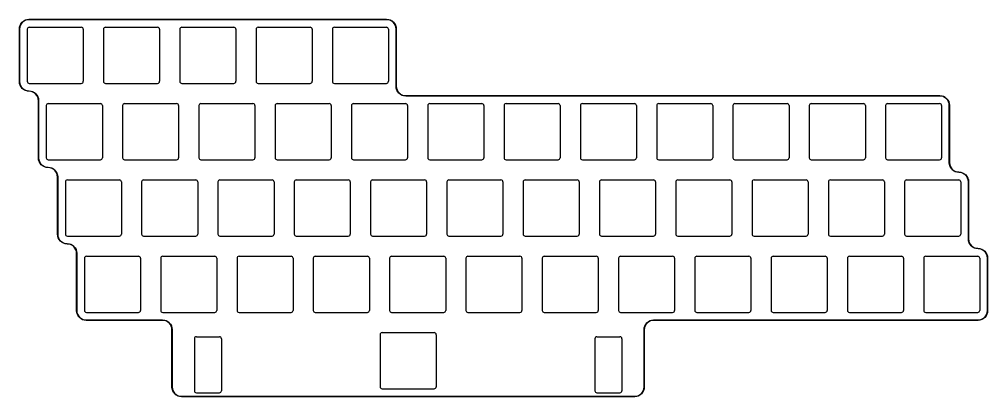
# Model space of a CAD drawing. Header units: millimetres. Extents: x 1 to 242, y -95 to -1.
import ezdxf

# ---------------------------------------------------------------- set-up
doc = ezdxf.new("R2010")
doc.units = ezdxf.units.MM
doc.layers.add('BLACK', color=7, linetype='Continuous')

# ---------------------------------------------------------------- blocks, each defined once
blk = doc.blocks.new('A$C22e61fb1')
at = {"layer": 'BLACK', "linetype": 'Continuous'}
for p, q in [((0.0001, 91.7063), (0.0455, 92.1688)), ((0.0455, 92.1691), (0.046, 92.1714)), ((0.0455, 92.1688), (0.0455, 92.1691)), ((0.046, 92.1714), (0.0464, 92.1736)), ((0.0464, 92.1736), (0.1808, 92.6185)), ((0.095, 92.1615), (0.05, 91.7026)), ((0.2279, 92.6017), (0.095, 92.1615)), ((0.1808, 92.6185), (0.1809, 92.6188)), ((0.1809, 92.6188), (0.1818, 92.6209)), ((0.1818, 92.6209), (0.1826, 92.623)), ((0.1826, 92.623), (0.4008, 93.0333)), ((0.4438, 93.0077), (0.2279, 92.6017)), ((0.4008, 93.0333), (0.401, 93.0336)), ((0.401, 93.0336), (0.4022, 93.0355)), ((0.4022, 93.0355), (0.4035, 93.0374)), ((0.4035, 93.0374), (0.6972, 93.3975)), ((0.7344, 93.364), (0.4438, 93.0077)), ((0.6972, 93.3975), (0.6975, 93.3978)), ((0.6972, 93.3975), (0.6972, 93.3975)), ((0.6972, 93.3975), (0.6972, 93.3975)), ((0.6975, 93.3978), (0.6991, 93.3994)), ((0.6991, 93.3994), (0.7007, 93.401)), ((0.7007, 93.401), (1.0588, 93.6972)), ((1.0887, 93.6572), (0.7344, 93.364)), ((1.0588, 93.6972), (1.059, 93.6975)), ((1.059, 93.6975), (1.0609, 93.6987)), ((1.0609, 93.6987), (1.0628, 93.7)), ((1.0628, 93.7), (1.4716, 93.921)), ((1.4932, 93.8759), (1.0887, 93.6572)), ((1.4716, 93.921), (1.4719, 93.9212)), ((1.4719, 93.9212), (1.474, 93.922)), ((1.474, 93.922), (1.4761, 93.9229)), ((1.4761, 93.9229), (1.9201, 94.0603)), ((1.9325, 94.0118), (1.4932, 93.8759)), ((1.9201, 94.0603), (1.9204, 94.0604)), ((1.9204, 94.0604), (1.9227, 94.0609)), ((1.9227, 94.0609), (1.9248, 94.0613)), ((1.9248, 94.0613), (2.387, 94.1099)), ((2.391, 94.06), (1.9325, 94.0118)), ((2.387, 94.1099), (2.3874, 94.1099)), ((2.3874, 94.1099), (2.3885, 94.1099)), ((2.3885, 94.1099), (2.3896, 94.11)), ((2.3896, 94.11), (2.405, 94.1101)), ((2.4064, 94.0601), (2.391, 94.06)), ((2.405, 94.1101), (2.4051, 94.1101)), ((2.4051, 94.1101), (91.7051, 94.1101)), ((91.7021, 94.0601), (2.4064, 94.0601)), ((92.1611, 94.0151), (91.7021, 94.0601)), ((91.7051, 94.1101), (91.7061, 94.11)), ((91.7061, 94.11), (91.7061, 94.11)), ((91.7061, 94.11), (92.1681, 94.0646)), ((92.6011, 93.8822), (92.1611, 94.0151)), ((92.1681, 94.0646), (92.1691, 94.0646)), ((92.1691, 94.0646), (92.1711, 94.0641)), ((92.1711, 94.0641), (92.1731, 94.0637)), ((92.1731, 94.0637), (92.6181, 93.9293)), ((93.0071, 93.6663), (92.6011, 93.8822)), ((92.6181, 93.9293), (92.6181, 93.9293)), ((92.6181, 93.9293), (92.6181, 93.9292)), ((92.6181, 93.9292), (92.6201, 93.9283)), ((92.6201, 93.9283), (92.6231, 93.9275)), ((92.6231, 93.9275), (93.0331, 93.7093)), ((93.3641, 93.3757), (93.0071, 93.6663)), ((93.0331, 93.7093), (93.0331, 93.7091)), ((93.0331, 93.7091), (93.0351, 93.7079)), ((93.0351, 93.7079), (93.0371, 93.7066)), ((93.0371, 93.7066), (93.3971, 93.4129)), ((93.6571, 93.0214), (93.3641, 93.3757)), ((93.3971, 93.4129), (93.3971, 93.4129)), ((93.3971, 93.4129), (93.3971, 93.4129)), ((93.3971, 93.4129), (93.3971, 93.4126)), ((93.3971, 93.4126), (93.3991, 93.411)), ((93.3991, 93.411), (93.4011, 93.4094)), ((93.4011, 93.4094), (93.6971, 93.0513)), ((93.8751, 92.6169), (93.6571, 93.0214)), ((93.6971, 93.0513), (93.6971, 93.0511)), ((93.6971, 93.0511), (93.6981, 93.0492)), ((93.6981, 93.0492), (93.7001, 93.0473)), ((93.7001, 93.0473), (93.9211, 92.6385)), ((94.0111, 92.1776), (93.8751, 92.6169)), ((93.9211, 92.6385), (93.9211, 92.6382)), ((93.9211, 92.6382), (93.9221, 92.6361)), ((93.9221, 92.6361), (93.9231, 92.634)), ((93.9231, 92.634), (94.0601, 92.19)), ((94.0601, 91.7191), (94.0111, 92.1776)), ((94.0601, 92.19), (94.0601, 92.1897)), ((94.0601, 92.1897), (94.0601, 92.1874)), ((94.0601, 92.1874), (94.0611, 92.1853)), ((94.0611, 92.1853), (94.1091, 91.7231)), ((0, 91.705), (0.0001, 91.7062)), ((0, 78.6057), (0, 91.705)), ((0.0001, 91.7062), (0.0001, 91.7063)), ((0.05, 91.7026), (0.05, 78.607)), ((94.0601, 91.7037), (94.0601, 91.7191)), ((94.0601, 77.4165), (94.0601, 91.7037)), ((94.1091, 91.7231), (94.1101, 91.7227)), ((94.1101, 91.7227), (94.1101, 91.7216)), ((94.1101, 91.7216), (94.1101, 91.7205)), ((94.1101, 91.7205), (94.1101, 91.7051)), ((94.1101, 91.7051), (94.1101, 91.705)), ((94.1101, 91.705), (94.1101, 77.4164)), ((0, 78.6056), (0, 78.6057)), ((0.0001, 78.5902), (0, 78.6056)), ((0.0002, 78.5891), (0.0001, 78.5902)), ((0.0002, 78.588), (0.0002, 78.5891)), ((0.0002, 78.5877), (0.0002, 78.588)), ((0.0488, 78.1255), (0.0002, 78.5877)), ((0.0492, 78.1233), (0.0488, 78.1255)), ((0.0497, 78.121), (0.0492, 78.1233)), ((0.0498, 78.1207), (0.0497, 78.121)), ((0.1872, 77.6767), (0.0498, 78.1207)), ((0.05, 78.607), (0.0501, 78.5916)), ((0.0501, 78.5916), (0.0983, 78.1331)), ((0.0983, 78.1331), (0.2342, 77.6939)), ((0.1881, 77.6746), (0.1872, 77.6767)), ((0.1889, 77.6725), (0.1881, 77.6746)), ((0.1891, 77.6722), (0.1889, 77.6725)), ((0.4101, 77.2634), (0.1891, 77.6722)), ((0.2342, 77.6939), (0.4529, 77.2894)), ((94.0601, 77.4162), (94.0601, 77.4165)), ((94.0601, 77.4159), (94.0601, 77.4162)), ((94.0601, 77.415), (94.0601, 77.4159)), ((94.0601, 77.3996), (94.0601, 77.415)), ((94.0601, 77.415), (94.0601, 77.415)), ((94.0601, 77.3985), (94.0601, 77.3996)), ((94.0601, 77.3974), (94.0601, 77.3985)), ((94.0601, 77.397), (94.0601, 77.3974)), ((94.1081, 76.9348), (94.0601, 77.397)), ((94.1101, 77.4164), (94.1101, 77.401)), ((94.1101, 77.401), (94.1581, 76.9425)), ((0.4114, 77.2616), (0.4101, 77.2634)), ((0.4126, 77.2596), (0.4114, 77.2616)), ((0.4129, 77.2594), (0.4126, 77.2596)), ((0.7091, 76.9013), (0.4129, 77.2594)), ((0.4529, 77.2894), (0.7461, 76.935)), ((0.7107, 76.8997), (0.7091, 76.9013)), ((0.7123, 76.8981), (0.7107, 76.8997)), ((0.7126, 76.8978), (0.7123, 76.8981)), ((1.0727, 76.6041), (0.7126, 76.8978)), ((0.7461, 76.935), (1.1024, 76.6444)), ((1.0746, 76.6029), (1.0727, 76.6041)), ((1.0765, 76.6016), (1.0746, 76.6029)), ((1.0768, 76.6014), (1.0765, 76.6016)), ((1.4871, 76.3832), (1.0768, 76.6014)), ((1.1024, 76.6444), (1.5084, 76.4285)), ((1.4892, 76.3824), (1.4871, 76.3832)), ((1.4913, 76.3815), (1.4892, 76.3824)), ((1.4916, 76.3814), (1.4913, 76.3815)), ((1.9365, 76.2471), (1.4916, 76.3814)), ((1.5084, 76.4285), (1.9486, 76.2956)), ((1.9387, 76.2466), (1.9365, 76.2471)), ((1.941, 76.2461), (1.9387, 76.2466)), ((1.9413, 76.2461), (1.941, 76.2461)), ((2.4038, 76.2008), (1.9413, 76.2461)), ((1.9486, 76.2956), (2.4087, 76.2505)), ((2.8639, 76.1556), (2.4038, 76.2008)), ((2.4087, 76.2505), (2.8712, 76.2052)), ((3.3041, 76.0227), (2.8639, 76.1556)), ((2.8712, 76.2052), (2.8716, 76.2051)), ((2.8716, 76.2051), (2.8738, 76.2047)), ((2.8738, 76.2047), (2.876, 76.2042)), ((2.876, 76.2042), (3.3209, 76.0699)), ((3.7101, 75.8069), (3.3041, 76.0227)), ((3.3209, 76.0699), (3.3209, 76.0699)), ((3.3209, 76.0699), (3.3213, 76.0698)), ((3.3213, 76.0698), (3.3233, 76.0689)), ((3.3233, 76.0689), (3.3254, 76.068)), ((3.3254, 76.068), (3.7358, 75.8499)), ((4.0665, 75.5162), (3.7101, 75.8069)), ((3.7358, 75.8499), (3.7361, 75.8497)), ((3.7361, 75.8497), (3.7379, 75.8484)), ((3.7379, 75.8484), (3.7398, 75.8472)), ((3.7398, 75.8472), (4.1, 75.5534)), ((4.3596, 75.1619), (4.0665, 75.5162)), ((4.1, 75.5534), (4.1, 75.5534)), ((4.1, 75.5534), (4.1, 75.5534)), ((4.1, 75.5534), (4.1003, 75.5532)), ((4.1003, 75.5532), (4.1018, 75.5516)), ((4.1018, 75.5516), (4.1035, 75.55)), ((4.1035, 75.55), (4.3997, 75.1919)), ((4.5783, 74.7574), (4.3596, 75.1619)), ((4.3997, 75.1919), (4.3999, 75.1916)), ((4.3999, 75.1916), (4.4012, 75.1897)), ((4.4012, 75.1897), (4.4024, 75.1879)), ((4.4024, 75.1879), (4.6235, 74.779)), ((94.1091, 76.9326), (94.1081, 76.9348)), ((94.1091, 76.9304), (94.1091, 76.9326)), ((94.1091, 76.9301), (94.1091, 76.9304)), ((94.2471, 76.4861), (94.1091, 76.9301)), ((94.1581, 76.9425), (94.2941, 76.5032)), ((94.2481, 76.484), (94.2471, 76.4861)), ((94.2491, 76.4819), (94.2481, 76.484)), ((94.2491, 76.4816), (94.2491, 76.4819)), ((94.4701, 76.0728), (94.2491, 76.4816)), ((94.2941, 76.5032), (94.5131, 76.0987)), ((94.4711, 76.0709), (94.4701, 76.0728)), ((94.4721, 76.069), (94.4711, 76.0709)), ((94.4731, 76.0687), (94.4721, 76.069)), ((94.7691, 75.7107), (94.4731, 76.0687)), ((94.5131, 76.0987), (94.8061, 75.7444)), ((94.7701, 75.7091), (94.7691, 75.7107)), ((94.7721, 75.7074), (94.7701, 75.7091)), ((94.7721, 75.7072), (94.7721, 75.7074)), ((95.1321, 75.4135), (94.7721, 75.7072)), ((94.8061, 75.7444), (95.1621, 75.4538)), ((95.1341, 75.4122), (95.1321, 75.4135)), ((95.1361, 75.411), (95.1341, 75.4122)), ((95.1361, 75.4108), (95.1361, 75.411)), ((95.5471, 75.1926), (95.1361, 75.4108)), ((95.1621, 75.4538), (95.5681, 75.2379)), ((95.5491, 75.1917), (95.5471, 75.1926)), ((95.5511, 75.1909), (95.5491, 75.1917)), ((95.5511, 75.1907), (95.5511, 75.1909)), ((95.9961, 75.0564), (95.5511, 75.1907)), ((95.5681, 75.2379), (96.0081, 75.105)), ((95.9981, 75.056), (95.9961, 75.0564)), ((96.0011, 75.0555), (95.9981, 75.056)), ((96.4641, 75.0101), (96.0011, 75.0555)), ((96.0011, 75.0555), (96.0011, 75.0555)), ((96.0081, 75.105), (96.4671, 75.06)), ((96.4651, 75.01), (96.4641, 75.0101)), ((96.4641, 75.0101), (96.4641, 75.0101)), ((229.8151, 75.01), (96.4651, 75.01)), ((96.4671, 75.06), (229.8181, 75.06)), ((230.2741, 74.965), (229.8151, 75.01)), ((229.8181, 75.06), (229.8191, 75.0599)), ((229.8191, 75.0599), (229.8191, 75.0599)), ((229.8191, 75.0599), (230.2811, 75.0145)), ((230.7141, 74.8321), (230.2741, 74.965)), ((230.2811, 75.0145), (230.2821, 75.0145)), ((230.2821, 75.0145), (230.2841, 75.014)), ((230.2841, 75.014), (230.2861, 75.0136)), ((230.2861, 75.0136), (230.7311, 74.8793)), ((4.7143, 74.3181), (4.5783, 74.7574)), ((4.6235, 74.779), (4.6236, 74.7787)), ((4.6236, 74.7787), (4.6245, 74.7766)), ((4.6245, 74.7766), (4.6254, 74.7745)), ((4.6254, 74.7745), (4.7628, 74.3306)), ((4.7625, 73.8596), (4.7143, 74.3181)), ((4.7625, 73.8443), (4.7625, 73.8596)), ((4.7625, 59.5556), (4.7625, 73.8443)), ((4.7625, 73.8443), (4.7625, 73.8443)), ((4.7628, 74.3306), (4.7629, 74.3303)), ((4.7629, 74.3303), (4.7633, 74.328)), ((4.7633, 74.328), (4.7638, 74.3258)), ((4.7638, 74.3258), (4.8123, 73.8636)), ((4.8123, 73.8636), (4.8124, 73.8633)), ((4.8124, 73.8633), (4.8124, 73.8622)), ((4.8124, 73.8622), (4.8125, 73.8611)), ((4.8125, 73.8611), (4.8125, 73.8456)), ((4.8125, 73.8456), (4.8125, 73.8456)), ((4.8125, 73.8456), (4.8125, 59.5569)), ((231.1201, 74.6162), (230.7141, 74.8321)), ((230.7311, 74.8793), (230.7311, 74.8793)), ((230.7311, 74.8793), (230.7311, 74.8792)), ((230.7311, 74.8792), (230.7341, 74.8783)), ((230.7341, 74.8783), (230.7361, 74.8774)), ((230.7361, 74.8774), (231.1461, 74.6592)), ((231.4771, 74.3256), (231.1201, 74.6162)), ((231.1461, 74.6592), (231.1461, 74.6591)), ((231.1461, 74.6591), (231.1481, 74.6578)), ((231.1481, 74.6578), (231.1501, 74.6565)), ((231.1501, 74.6565), (231.5101, 74.3628)), ((231.7701, 73.9713), (231.4771, 74.3256)), ((231.5101, 74.3628), (231.5101, 74.3628)), ((231.5101, 74.3628), (231.5101, 74.3628)), ((231.5101, 74.3628), (231.5101, 74.3626)), ((231.5101, 74.3626), (231.5121, 74.361)), ((231.5121, 74.361), (231.5141, 74.3594)), ((231.5141, 74.3594), (231.8101, 74.0013)), ((231.9891, 73.5668), (231.7701, 73.9713)), ((231.8101, 74.0013), (231.8101, 74.001)), ((231.8101, 74.001), (231.8111, 73.9991)), ((231.8111, 73.9991), (231.8131, 73.9972)), ((231.8131, 73.9972), (232.0341, 73.5884)), ((232.1251, 73.1275), (231.9891, 73.5668)), ((232.0341, 73.5884), (232.0341, 73.5881)), ((232.0341, 73.5881), (232.0351, 73.586)), ((232.0351, 73.586), (232.0361, 73.5839)), ((232.0361, 73.5839), (232.1731, 73.14)), ((232.1731, 72.669), (232.1251, 73.1275)), ((232.1731, 73.14), (232.1731, 73.1396)), ((232.1731, 73.1396), (232.1741, 73.1374)), ((232.1731, 72.6537), (232.1731, 72.669)), ((232.1731, 58.3664), (232.1731, 72.6537)), ((232.1741, 73.1374), (232.1741, 73.1352)), ((232.1741, 73.1352), (232.2231, 72.673)), ((232.2231, 72.673), (232.2231, 72.6726)), ((232.2231, 72.6726), (232.2231, 72.6715)), ((232.2231, 72.6715), (232.2231, 72.6705)), ((232.2231, 72.6705), (232.2231, 72.655)), ((232.2231, 72.655), (232.2231, 72.655)), ((232.2231, 72.655), (232.2231, 58.3663)), ((4.7626, 59.5401), (4.7625, 59.5556)), ((4.7625, 59.5556), (4.7625, 59.5556)), ((4.7627, 59.539), (4.7626, 59.5401)), ((4.7627, 59.5379), (4.7627, 59.539)), ((4.7627, 59.5376), (4.7627, 59.5379)), ((4.8113, 59.0754), (4.7627, 59.5376)), ((4.8118, 59.0732), (4.8113, 59.0754)), ((4.8122, 59.0709), (4.8118, 59.0732)), ((4.8123, 59.0706), (4.8122, 59.0709)), ((4.9497, 58.6266), (4.8123, 59.0706)), ((4.8125, 59.5569), (4.8126, 59.5415)), ((4.8126, 59.5415), (4.8608, 59.083)), ((4.8608, 59.083), (4.9968, 58.6438)), ((4.9506, 58.6246), (4.9497, 58.6266)), ((4.9514, 58.6225), (4.9506, 58.6246)), ((4.9516, 58.6221), (4.9514, 58.6225)), ((5.1727, 58.2133), (4.9516, 58.6221)), ((4.9968, 58.6438), (5.2155, 58.2393)), ((5.1739, 58.2115), (5.1727, 58.2133)), ((5.1752, 58.2096), (5.1739, 58.2115)), ((5.1754, 58.2093), (5.1752, 58.2096)), ((5.4716, 57.8512), (5.1754, 58.2093)), ((5.2155, 58.2393), (5.5086, 57.885)), ((232.1731, 58.3661), (232.1731, 58.3664)), ((232.1731, 58.3658), (232.1731, 58.3661)), ((232.1731, 58.365), (232.1731, 58.3658)), ((232.1731, 58.3649), (232.1731, 58.365)), ((232.1731, 58.3495), (232.1731, 58.3649)), ((232.1731, 58.3484), (232.1731, 58.3495)), ((232.1731, 58.3473), (232.1731, 58.3484)), ((232.1731, 58.3469), (232.1731, 58.3473)), ((232.2221, 57.8848), (232.1731, 58.3469)), ((232.2231, 58.3663), (232.2231, 58.3509)), ((232.2231, 58.3509), (232.2711, 57.8924)), ((5.4732, 57.8496), (5.4716, 57.8512)), ((5.4748, 57.848), (5.4732, 57.8496)), ((5.4751, 57.8478), (5.4748, 57.848)), ((5.8352, 57.554), (5.4751, 57.8478)), ((5.5086, 57.885), (5.8649, 57.5943)), ((5.8371, 57.5528), (5.8352, 57.554)), ((5.839, 57.5515), (5.8371, 57.5528)), ((5.8393, 57.5513), (5.839, 57.5515)), ((6.2496, 57.3332), (5.8393, 57.5513)), ((5.8649, 57.5943), (6.2709, 57.3785)), ((6.2517, 57.3323), (6.2496, 57.3332)), ((6.2538, 57.3314), (6.2517, 57.3323)), ((6.2541, 57.3313), (6.2538, 57.3314)), ((6.699, 57.197), (6.2541, 57.3313)), ((6.2709, 57.3785), (6.7111, 57.2455)), ((6.7012, 57.1965), (6.699, 57.197)), ((6.7035, 57.1961), (6.7012, 57.1965)), ((6.7038, 57.196), (6.7035, 57.1961)), ((7.1664, 57.1507), (6.7038, 57.196)), ((6.7111, 57.2455), (7.1712, 57.2004)), ((7.6264, 57.1056), (7.1664, 57.1507)), ((7.1712, 57.2004), (7.6338, 57.1551)), ((8.0666, 56.9727), (7.6264, 57.1056)), ((7.6338, 57.1551), (7.6341, 57.155)), ((7.6341, 57.155), (7.6363, 57.1546)), ((7.6363, 57.1546), (7.6385, 57.1541)), ((7.6385, 57.1541), (8.0834, 57.0198)), ((8.4727, 56.7568), (8.0666, 56.9727)), ((8.0834, 57.0198), (8.0835, 57.0198)), ((8.0835, 57.0198), (8.0838, 57.0197)), ((8.0838, 57.0197), (8.0859, 57.0188)), ((8.0859, 57.0188), (8.088, 57.018)), ((8.088, 57.018), (8.4983, 56.7998)), ((8.829, 56.4661), (8.4727, 56.7568)), ((8.4983, 56.7998), (8.4986, 56.7996)), ((8.4986, 56.7996), (8.5005, 56.7983)), ((8.5005, 56.7983), (8.5024, 56.7971)), ((8.5024, 56.7971), (8.8625, 56.5033)), ((9.1221, 56.1118), (8.829, 56.4661)), ((8.8625, 56.5033), (8.8625, 56.5033)), ((8.8625, 56.5033), (8.8625, 56.5033)), ((8.8625, 56.5033), (8.8628, 56.5031)), ((8.8628, 56.5031), (8.8644, 56.5015)), ((8.8644, 56.5015), (8.866, 56.4999)), ((8.866, 56.4999), (9.1622, 56.1418)), ((9.3408, 55.7073), (9.1221, 56.1118)), ((9.1622, 56.1418), (9.1624, 56.1415)), ((9.1624, 56.1415), (9.1637, 56.1396)), ((9.1637, 56.1396), (9.1649, 56.1378)), ((9.1649, 56.1378), (9.386, 55.729)), ((9.4768, 55.2681), (9.3408, 55.7073)), ((9.386, 55.729), (9.3861, 55.7287)), ((9.3861, 55.7287), (9.387, 55.7265)), ((9.387, 55.7265), (9.3879, 55.7245)), ((9.3879, 55.7245), (9.5253, 55.2805)), ((232.2221, 57.8825), (232.2221, 57.8848)), ((232.2221, 57.8803), (232.2221, 57.8825)), ((232.2231, 57.88), (232.2221, 57.8803)), ((232.3601, 57.436), (232.2231, 57.88)), ((232.2711, 57.8924), (232.4071, 57.4531)), ((232.3611, 57.4339), (232.3601, 57.436)), ((232.3621, 57.4318), (232.3611, 57.4339)), ((232.3621, 57.4315), (232.3621, 57.4318)), ((232.5831, 57.0227), (232.3621, 57.4315)), ((232.4071, 57.4531), (232.6261, 57.0486)), ((232.5841, 57.0208), (232.5831, 57.0227)), ((232.5851, 57.0189), (232.5841, 57.0208)), ((232.5861, 57.0187), (232.5851, 57.0189)), ((232.8821, 56.6606), (232.5861, 57.0187)), ((232.6261, 57.0486), (232.9191, 56.6943)), ((232.8831, 56.659), (232.8821, 56.6606)), ((232.8851, 56.6574), (232.8831, 56.659)), ((232.8851, 56.6571), (232.8851, 56.6574)), ((233.2451, 56.3634), (232.8851, 56.6571)), ((232.9191, 56.6943), (233.2751, 56.4037)), ((233.2471, 56.3622), (233.2451, 56.3634)), ((233.2491, 56.3609), (233.2471, 56.3622)), ((233.2501, 56.3607), (233.2491, 56.3609)), ((233.6601, 56.1425), (233.2501, 56.3607)), ((233.2751, 56.4037), (233.6811, 56.1878)), ((233.6621, 56.1417), (233.6601, 56.1425)), ((233.6641, 56.1408), (233.6621, 56.1417)), ((233.6641, 56.1407), (233.6641, 56.1408)), ((234.1091, 56.0063), (233.6641, 56.1407)), ((233.6811, 56.1878), (234.1211, 56.0549)), ((234.1111, 56.0059), (234.1091, 56.0063)), ((234.1141, 56.0054), (234.1111, 56.0059)), ((234.5771, 55.96), (234.1141, 56.0054)), ((234.1141, 56.0054), (234.1141, 56.0054)), ((234.1211, 56.0549), (234.5811, 56.0098)), ((235.0371, 55.9149), (234.5771, 55.96)), ((234.5811, 56.0098), (235.0441, 55.9645)), ((235.4771, 55.782), (235.0371, 55.9149)), ((235.0441, 55.9645), (235.0441, 55.9644)), ((235.0441, 55.9644), (235.0471, 55.9639)), ((235.0471, 55.9639), (235.0491, 55.9635)), ((235.0491, 55.9635), (235.4941, 55.8292)), ((235.8831, 55.5661), (235.4771, 55.782)), ((235.4941, 55.8292), (235.4941, 55.8292)), ((235.4941, 55.8292), (235.4941, 55.8291)), ((235.4941, 55.8291), (235.4961, 55.8282)), ((235.4961, 55.8282), (235.4981, 55.8273)), ((235.4981, 55.8273), (235.9091, 55.6091)), ((235.9091, 55.6091), (235.9091, 55.609)), ((235.9091, 55.609), (235.9111, 55.6077)), ((235.9111, 55.6077), (235.9131, 55.6064)), ((235.9131, 55.6064), (236.2731, 55.3127)), ((9.525, 54.8096), (9.4768, 55.2681)), ((9.5251, 54.7942), (9.525, 54.8096)), ((9.5251, 40.5055), (9.5251, 54.7942)), ((9.5251, 54.7942), (9.5251, 54.7942)), ((9.5253, 55.2805), (9.5254, 55.2802)), ((9.5254, 55.2802), (9.5258, 55.2779)), ((9.5258, 55.2779), (9.5263, 55.2757)), ((9.5263, 55.2757), (9.5749, 54.8135)), ((9.5749, 54.8135), (9.5749, 54.8132)), ((9.5749, 54.8132), (9.5749, 54.8121)), ((9.5749, 54.8121), (9.575, 54.811)), ((9.575, 54.811), (9.5751, 54.7956)), ((9.5751, 54.7956), (9.5751, 54.7955)), ((9.5751, 54.7955), (9.5751, 40.5068)), ((236.2391, 55.2755), (235.8831, 55.5661)), ((236.5321, 54.9212), (236.2391, 55.2755)), ((236.2731, 55.3127), (236.2731, 55.3127)), ((236.2731, 55.3127), (236.2731, 55.3127)), ((236.2731, 55.3127), (236.2731, 55.3125)), ((236.2731, 55.3125), (236.2751, 55.3109)), ((236.2751, 55.3109), (236.2761, 55.3093)), ((236.2761, 55.3093), (236.5721, 54.9512)), ((236.7511, 54.5167), (236.5321, 54.9212)), ((236.5721, 54.9512), (236.5731, 54.9509)), ((236.5731, 54.9509), (236.5741, 54.949)), ((236.5741, 54.949), (236.5751, 54.9471)), ((236.5751, 54.9471), (236.7961, 54.5383)), ((236.8871, 54.0774), (236.7511, 54.5167)), ((236.7961, 54.5383), (236.7961, 54.538)), ((236.7961, 54.538), (236.7971, 54.5359)), ((236.7971, 54.5359), (236.7981, 54.5338)), ((236.7981, 54.5338), (236.9361, 54.0899)), ((236.9351, 53.6189), (236.8871, 54.0774)), ((236.9351, 53.6036), (236.9351, 53.6189)), ((236.9351, 39.3164), (236.9351, 53.6036)), ((236.9361, 54.0899), (236.9361, 54.0895)), ((236.9361, 54.0895), (236.9361, 54.0873)), ((236.9361, 54.0873), (236.9371, 54.0851)), ((236.9371, 54.0851), (236.9851, 53.6229)), ((236.9851, 53.6229), (236.9851, 53.6226)), ((236.9851, 53.6226), (236.9851, 53.6215)), ((236.9851, 53.6215), (236.9851, 53.6204)), ((236.9851, 53.6204), (236.9851, 53.6049)), ((236.9851, 53.6049), (236.9851, 53.6049)), ((236.9851, 53.6049), (236.9851, 39.3162)), ((9.5251, 40.49), (9.5251, 40.5055)), ((9.5251, 40.5055), (9.5251, 40.5055)), ((9.5252, 40.4889), (9.5251, 40.49)), ((9.5252, 40.4878), (9.5252, 40.4889)), ((9.5252, 40.4875), (9.5252, 40.4878)), ((9.5738, 40.0253), (9.5252, 40.4875)), ((9.5743, 40.0231), (9.5738, 40.0253)), ((9.5747, 40.0209), (9.5743, 40.0231)), ((9.5748, 40.0205), (9.5747, 40.0209)), ((9.7122, 39.5766), (9.5748, 40.0205)), ((9.5751, 40.5068), (9.5751, 40.4915)), ((9.5751, 40.4915), (9.6233, 40.033)), ((9.6233, 40.033), (9.7593, 39.5937)), ((9.7131, 39.5745), (9.7122, 39.5766)), ((9.714, 39.5724), (9.7131, 39.5745)), ((9.7141, 39.5721), (9.714, 39.5724)), ((9.9352, 39.1633), (9.7141, 39.5721)), ((9.7593, 39.5937), (9.978, 39.1892)), ((9.9364, 39.1614), (9.9352, 39.1633)), ((9.9377, 39.1595), (9.9364, 39.1614)), ((9.9379, 39.1592), (9.9377, 39.1595)), ((10.2341, 38.8011), (9.9379, 39.1592)), ((9.978, 39.1892), (10.2711, 38.8349)), ((10.2358, 38.7995), (10.2341, 38.8011)), ((10.2373, 38.7979), (10.2358, 38.7995)), ((10.2376, 38.7977), (10.2373, 38.7979)), ((10.5977, 38.504), (10.2376, 38.7977)), ((10.2711, 38.8349), (10.6274, 38.5443)), ((236.9351, 39.316), (236.9351, 39.3164)), ((236.9351, 39.3157), (236.9351, 39.316)), ((236.9351, 39.3149), (236.9351, 39.3157)), ((236.9351, 39.2994), (236.9351, 39.3149)), ((236.9351, 39.3149), (236.9351, 39.3149)), ((236.9351, 39.2983), (236.9351, 39.2994)), ((236.9351, 39.2972), (236.9351, 39.2983)), ((236.9351, 39.2969), (236.9351, 39.2972)), ((236.9841, 38.8347), (236.9351, 39.2969)), ((236.9851, 38.8325), (236.9841, 38.8347)), ((236.9851, 39.3162), (236.9851, 39.3008)), ((236.9851, 39.3008), (237.0341, 38.8423)), ((236.9851, 38.8302), (236.9851, 38.8325)), ((236.9851, 38.8299), (236.9851, 38.8302)), ((237.1221, 38.3859), (236.9851, 38.8299)), ((237.0341, 38.8423), (237.1701, 38.4031)), ((10.5996, 38.5027), (10.5977, 38.504)), ((10.6015, 38.5014), (10.5996, 38.5027)), ((10.6018, 38.5013), (10.6015, 38.5014)), ((11.0121, 38.2831), (10.6018, 38.5013)), ((10.6274, 38.5443), (11.0335, 38.3284)), ((11.0142, 38.2822), (11.0121, 38.2831)), ((11.0163, 38.2813), (11.0142, 38.2822)), ((11.0167, 38.2812), (11.0163, 38.2813)), ((11.4616, 38.1469), (11.0167, 38.2812)), ((11.0335, 38.3284), (11.4737, 38.1955)), ((11.4638, 38.1465), (11.4616, 38.1469)), ((11.466, 38.146), (11.4638, 38.1465)), ((11.4664, 38.1459), (11.466, 38.146)), ((11.9289, 38.1006), (11.4664, 38.1459)), ((11.4737, 38.1955), (11.9338, 38.1504)), ((12.389, 38.0555), (11.9289, 38.1006)), ((11.9338, 38.1504), (12.3963, 38.105)), ((12.8292, 37.9226), (12.389, 38.0555)), ((12.3963, 38.105), (12.3966, 38.105)), ((12.3966, 38.105), (12.3989, 38.1045)), ((12.3989, 38.1045), (12.4011, 38.1041)), ((12.4011, 38.1041), (12.846, 37.9697)), ((13.2352, 37.7067), (12.8292, 37.9226)), ((12.846, 37.9697), (12.846, 37.9697)), ((12.846, 37.9697), (12.8463, 37.9696)), ((12.8463, 37.9696), (12.8484, 37.9687)), ((12.8484, 37.9687), (12.8505, 37.9679)), ((12.8505, 37.9679), (13.2608, 37.7497)), ((13.5915, 37.4161), (13.2352, 37.7067)), ((13.2608, 37.7497), (13.2611, 37.7495)), ((13.2611, 37.7495), (13.263, 37.7483)), ((13.263, 37.7483), (13.2649, 37.747)), ((13.2649, 37.747), (13.625, 37.4533)), ((13.8846, 37.0618), (13.5915, 37.4161)), ((13.625, 37.4533), (13.625, 37.4533)), ((13.625, 37.4533), (13.625, 37.4533)), ((13.625, 37.4533), (13.6253, 37.453)), ((13.6253, 37.453), (13.6269, 37.4514)), ((13.6269, 37.4514), (13.6285, 37.4498)), ((13.6285, 37.4498), (13.9247, 37.0917)), ((14.1034, 36.6573), (13.8846, 37.0618)), ((13.9247, 37.0917), (13.925, 37.0915)), ((13.925, 37.0915), (13.9262, 37.0895)), ((13.9262, 37.0895), (13.9275, 37.0877)), ((13.9275, 37.0877), (14.1485, 36.6789)), ((14.2393, 36.218), (14.1034, 36.6573)), ((14.1485, 36.6789), (14.1487, 36.6786)), ((14.1487, 36.6786), (14.1495, 36.6765)), ((14.1495, 36.6765), (14.1504, 36.6744)), ((14.1504, 36.6744), (14.2878, 36.2304)), ((237.1231, 38.3838), (237.1221, 38.3859)), ((237.1241, 38.3817), (237.1231, 38.3838)), ((237.1241, 38.3814), (237.1241, 38.3817)), ((237.3451, 37.9726), (237.1241, 38.3814)), ((237.1701, 38.4031), (237.3881, 37.9986)), ((237.3471, 37.9708), (237.3451, 37.9726)), ((237.3481, 37.9689), (237.3471, 37.9708)), ((237.3481, 37.9686), (237.3481, 37.9689)), ((237.6441, 37.6105), (237.3481, 37.9686)), ((237.3881, 37.9986), (237.6811, 37.6443)), ((237.6461, 37.6089), (237.6441, 37.6105)), ((237.6481, 37.6073), (237.6461, 37.6089)), ((237.6481, 37.6071), (237.6481, 37.6073)), ((238.0081, 37.3133), (237.6481, 37.6071)), ((237.6811, 37.6443), (238.0381, 37.3536)), ((238.0101, 37.3121), (238.0081, 37.3133)), ((238.0121, 37.3108), (238.0101, 37.3121)), ((238.0121, 37.3106), (238.0121, 37.3108)), ((238.4221, 37.0924), (238.0121, 37.3106)), ((238.0381, 37.3536), (238.4441, 37.1377)), ((238.4241, 37.0916), (238.4221, 37.0924)), ((238.4271, 37.0907), (238.4241, 37.0916)), ((238.4271, 37.0906), (238.4271, 37.0907)), ((238.8721, 36.9563), (238.4271, 37.0906)), ((238.4441, 37.1377), (238.8841, 37.0048)), ((238.8741, 36.9558), (238.8721, 36.9563)), ((238.8761, 36.9554), (238.8741, 36.9558)), ((238.8771, 36.9553), (238.8761, 36.9554)), ((239.3391, 36.91), (238.8771, 36.9553)), ((238.8841, 37.0048), (239.3441, 36.9597)), ((239.7991, 36.8649), (239.3391, 36.91)), ((239.3441, 36.9597), (239.8071, 36.9144)), ((240.2391, 36.7319), (239.7991, 36.8649)), ((239.8071, 36.9144), (239.8071, 36.9143)), ((239.8071, 36.9143), (239.8091, 36.9139)), ((239.8091, 36.9139), (239.8111, 36.9134)), ((239.8111, 36.9134), (240.2561, 36.7791)), ((240.6451, 36.5161), (240.2391, 36.7319)), ((240.2561, 36.7791), (240.2561, 36.7791)), ((240.2561, 36.7791), (240.2571, 36.779)), ((240.2571, 36.779), (240.2591, 36.7781)), ((240.2591, 36.7781), (240.2611, 36.7772)), ((240.2611, 36.7772), (240.6711, 36.5591)), ((241.0021, 36.2254), (240.6451, 36.5161)), ((240.6711, 36.5591), (240.6711, 36.5589)), ((240.6711, 36.5589), (240.6731, 36.5576)), ((240.6731, 36.5576), (240.6751, 36.5564)), ((240.6751, 36.5564), (241.0351, 36.2626)), ((241.0351, 36.2626), (241.0351, 36.2626)), ((241.0351, 36.2626), (241.0351, 36.2626)), ((241.0351, 36.2626), (241.0361, 36.2624)), ((241.0361, 36.2624), (241.0371, 36.2608)), ((14.2875, 35.7595), (14.2393, 36.218)), ((14.2876, 35.7441), (14.2875, 35.7595)), ((14.2876, 21.4554), (14.2876, 35.7441)), ((14.2876, 35.7441), (14.2876, 35.7441)), ((14.2878, 36.2304), (14.2879, 36.2301)), ((14.2879, 36.2301), (14.2884, 36.2278)), ((14.2884, 36.2278), (14.2888, 36.2256)), ((14.2888, 36.2256), (14.3374, 35.7635)), ((14.3374, 35.7635), (14.3374, 35.7631)), ((14.3374, 35.7631), (14.3374, 35.762)), ((14.3374, 35.762), (14.3375, 35.7609)), ((14.3375, 35.7609), (14.3376, 35.7455)), ((14.3376, 35.7455), (14.3376, 35.7454)), ((14.3376, 35.7454), (14.3376, 21.4567)), ((241.2951, 35.8711), (241.0021, 36.2254)), ((241.0371, 36.2608), (241.0391, 36.2592)), ((241.0391, 36.2592), (241.3351, 35.9011)), ((241.5141, 35.4666), (241.2951, 35.8711)), ((241.3351, 35.9011), (241.3351, 35.9008)), ((241.3351, 35.9008), (241.3361, 35.8989)), ((241.3361, 35.8989), (241.3381, 35.8971)), ((241.3381, 35.8971), (241.5591, 35.4883)), ((241.6501, 35.0274), (241.5141, 35.4666)), ((241.5591, 35.4883), (241.5591, 35.4879)), ((241.5591, 35.4879), (241.5601, 35.4858)), ((241.5601, 35.4858), (241.5611, 35.4838)), ((241.5611, 35.4838), (241.6981, 35.0398)), ((241.6981, 34.5689), (241.6501, 35.0274)), ((241.6981, 35.0398), (241.6981, 35.0395)), ((241.6981, 35.0395), (241.6991, 35.0372)), ((241.6981, 34.5535), (241.6981, 34.5689)), ((241.6981, 21.4579), (241.6981, 34.5535)), ((241.6991, 35.0372), (241.6991, 35.035)), ((241.6991, 35.035), (241.7481, 34.5728)), ((241.7481, 34.5728), (241.7481, 34.5725)), ((241.7481, 34.5725), (241.7481, 34.5714)), ((241.7481, 34.5714), (241.7481, 34.5703)), ((241.7481, 34.5703), (241.7481, 34.5548)), ((241.7481, 34.5548), (241.7481, 34.5548)), ((241.7481, 34.5548), (241.7481, 21.4554)), ((14.2876, 21.4399), (14.2876, 21.4554)), ((14.2876, 21.4554), (14.2876, 21.4554)), ((14.2877, 21.4389), (14.2876, 21.4399)), ((14.2877, 21.4378), (14.2877, 21.4389)), ((14.2878, 21.4374), (14.2877, 21.4378)), ((14.3363, 20.9752), (14.2878, 21.4374)), ((14.3368, 20.973), (14.3363, 20.9752)), ((14.3372, 20.9708), (14.3368, 20.973)), ((14.3373, 20.9704), (14.3372, 20.9708)), ((14.4748, 20.5265), (14.3373, 20.9704)), ((14.3376, 21.4567), (14.3376, 21.4414)), ((14.3376, 21.4414), (14.3858, 20.9829)), ((14.3858, 20.9829), (14.5218, 20.5436)), ((14.4756, 20.5244), (14.4748, 20.5265)), ((14.4765, 20.5223), (14.4756, 20.5244)), ((14.4766, 20.522), (14.4765, 20.5223)), ((14.6977, 20.1132), (14.4766, 20.522)), ((14.5218, 20.5436), (14.7405, 20.1391)), ((14.6989, 20.1113), (14.6977, 20.1132)), ((14.7002, 20.1094), (14.6989, 20.1113)), ((14.7004, 20.1091), (14.7002, 20.1094)), ((14.9967, 19.751), (14.7004, 20.1091)), ((14.7405, 20.1391), (15.0336, 19.7848)), ((14.9983, 19.7494), (14.9967, 19.751)), ((14.9998, 19.7478), (14.9983, 19.7494)), ((15.0001, 19.7476), (14.9998, 19.7478)), ((15.3603, 19.4539), (15.0001, 19.7476)), ((15.0336, 19.7848), (15.39, 19.4942)), ((15.3621, 19.4526), (15.3603, 19.4539)), ((15.364, 19.4513), (15.3621, 19.4526)), ((15.3643, 19.4512), (15.364, 19.4513)), ((15.7747, 19.233), (15.3643, 19.4512)), ((15.39, 19.4942), (15.796, 19.2783)), ((240.2551, 19.2846), (240.6591, 19.5033)), ((240.6851, 19.4605), (240.2761, 19.2395)), ((240.6591, 19.5033), (241.0131, 19.7964)), ((240.6871, 19.4618), (240.6851, 19.4605)), ((240.6891, 19.463), (240.6871, 19.4618)), ((241.0471, 19.7595), (240.6891, 19.4632)), ((240.6891, 19.4632), (240.6891, 19.463)), ((241.0131, 19.7964), (241.3041, 20.1528)), ((241.0491, 19.7611), (241.0471, 19.7595)), ((241.0501, 19.7627), (241.0491, 19.7611)), ((241.0511, 19.7629), (241.0501, 19.7627)), ((241.3441, 20.1231), (241.0511, 19.7629)), ((241.3041, 20.1528), (241.5201, 20.5588)), ((241.3461, 20.125), (241.3441, 20.1231)), ((241.3471, 20.1268), (241.3461, 20.125)), ((241.5651, 20.5375), (241.3471, 20.1271)), ((241.3471, 20.1271), (241.3471, 20.1268)), ((241.5201, 20.5588), (241.6531, 20.999)), ((241.5661, 20.5396), (241.5651, 20.5375)), ((241.5671, 20.5417), (241.5661, 20.5396)), ((241.7011, 20.9869), (241.5671, 20.542)), ((241.5671, 20.542), (241.5671, 20.5417)), ((241.6531, 20.999), (241.6981, 21.4579)), ((241.7021, 20.9891), (241.7011, 20.9869)), ((241.7481, 21.4542), (241.7021, 20.9917)), ((241.7021, 20.9917), (241.7021, 20.9913)), ((241.7021, 20.9913), (241.7021, 20.9891)), ((241.7481, 21.4554), (241.7481, 21.4542)), ((241.7481, 21.4542), (241.7481, 21.4542)), ((15.7768, 19.2321), (15.7747, 19.233)), ((15.7788, 19.2312), (15.7768, 19.2321)), ((15.7792, 19.2311), (15.7788, 19.2312)), ((16.2241, 19.0968), (15.7792, 19.2311)), ((15.796, 19.2783), (16.2362, 19.1454)), ((16.2263, 19.0964), (16.2241, 19.0968)), ((16.2285, 19.0959), (16.2263, 19.0964)), ((16.2289, 19.0959), (16.2285, 19.0959)), ((16.6914, 19.0505), (16.2289, 19.0959)), ((16.2362, 19.1454), (16.6951, 19.1004)), ((16.6926, 19.0504), (16.6914, 19.0505)), ((16.6914, 19.0505), (16.6914, 19.0505)), ((35.7427, 19.0504), (16.6926, 19.0504)), ((16.6951, 19.1004), (35.7451, 19.1004)), ((36.2016, 19.0054), (35.7427, 19.0504)), ((35.7451, 19.1004), (35.7463, 19.1003)), ((35.7463, 19.1003), (35.7464, 19.1003)), ((35.7464, 19.1003), (36.2089, 19.0549)), ((36.6418, 18.8725), (36.2016, 19.0054)), ((36.2089, 19.0549), (36.2092, 19.0549)), ((36.2092, 19.0549), (36.2115, 19.0544)), ((36.2115, 19.0544), (36.2137, 19.054)), ((36.2137, 19.054), (36.6586, 18.9197)), ((37.0478, 18.6566), (36.6418, 18.8725)), ((36.6586, 18.9197), (36.6586, 18.9197)), ((36.6586, 18.9197), (36.6589, 18.9195)), ((36.6589, 18.9195), (36.661, 18.9187)), ((36.661, 18.9187), (36.6631, 18.9178)), ((36.6631, 18.9178), (37.0734, 18.6996)), ((37.4041, 18.366), (37.0478, 18.6566)), ((37.0734, 18.6996), (37.0737, 18.6994)), ((37.0737, 18.6994), (37.0756, 18.6982)), ((37.0756, 18.6982), (37.0775, 18.6969)), ((37.0775, 18.6969), (37.4376, 18.403)), ((37.6972, 18.012), (37.4041, 18.366)), ((37.4376, 18.403), (37.4376, 18.403)), ((37.4376, 18.403), (37.4376, 18.403)), ((37.4376, 18.403), (37.4379, 18.403)), ((37.4379, 18.403), (37.4395, 18.401)), ((37.4395, 18.401), (37.4411, 18.4)), ((37.4411, 18.4), (37.7373, 18.042)), ((37.916, 17.607), (37.6972, 18.012)), ((37.7373, 18.042), (37.7376, 18.041)), ((37.7376, 18.041), (37.7388, 18.039)), ((37.7388, 18.039), (37.7401, 18.038)), ((37.7401, 18.038), (37.9611, 17.629)), ((38.0519, 17.168), (37.916, 17.607)), ((37.9611, 17.629), (37.9613, 17.628)), ((37.9613, 17.628), (37.9621, 17.626)), ((37.9621, 17.626), (37.963, 17.624)), ((37.963, 17.624), (38.1004, 17.18)), ((38.1001, 16.709), (38.0519, 17.168)), ((38.1004, 17.18), (38.1005, 17.18)), ((38.1005, 17.18), (38.101, 17.178)), ((38.101, 17.178), (38.1014, 17.176)), ((38.1014, 17.176), (38.15, 16.713)), ((155.9731, 16.697), (156.0181, 17.159)), ((156.0181, 17.162), (156.0191, 17.164)), ((156.0181, 17.159), (156.0181, 17.162)), ((156.0181, 17.159), (156.0181, 17.159)), ((156.0191, 17.164), (156.1531, 17.609)), ((156.0671, 17.152), (156.0221, 16.693)), ((156.2001, 17.592), (156.0671, 17.152)), ((156.1531, 17.609), (156.1541, 17.611)), ((156.1531, 17.609), (156.1531, 17.609)), ((156.1541, 17.611), (156.1551, 17.613)), ((156.1551, 17.613), (156.3731, 18.024)), ((156.4161, 17.998), (156.2001, 17.592)), ((156.3731, 18.024), (156.3751, 18.026)), ((156.3731, 18.024), (156.3731, 18.024)), ((156.3751, 18.026), (156.3761, 18.028)), ((156.3761, 18.028), (156.6701, 18.388)), ((156.7071, 18.354), (156.4161, 17.998)), ((156.6701, 18.388), (156.6711, 18.39)), ((156.6701, 18.388), (156.6701, 18.388)), ((156.6701, 18.388), (156.6701, 18.388)), ((156.6701, 18.388), (156.6701, 18.388)), ((156.6711, 18.39), (156.6731, 18.391)), ((156.6731, 18.391), (157.0311, 18.6876)), ((157.0611, 18.6475), (156.7071, 18.354)), ((157.0311, 18.6878), (157.0331, 18.689)), ((157.0311, 18.6876), (157.0311, 18.6878)), ((157.0331, 18.689), (157.0351, 18.6903)), ((157.0351, 18.6903), (157.4441, 18.9113)), ((157.4661, 18.8662), (157.0611, 18.6475)), ((157.4441, 18.9115), (157.4461, 18.9123)), ((157.4441, 18.9113), (157.4441, 18.9115)), ((157.4461, 18.9123), (157.4491, 18.9132)), ((157.4491, 18.9132), (157.8921, 19.0506)), ((157.9051, 19.0022), (157.4661, 18.8662)), ((157.8921, 19.0506), (157.8931, 19.0507)), ((157.8931, 19.0507), (157.8951, 19.0512)), ((157.8951, 19.0512), (157.8971, 19.0516)), ((157.8971, 19.0516), (158.3591, 19.1002)), ((158.3631, 19.0503), (157.9051, 19.0022)), ((158.3591, 19.1002), (158.3601, 19.1002)), ((158.3601, 19.1002), (158.3611, 19.1002)), ((158.3611, 19.1002), (158.3621, 19.1003)), ((158.3621, 19.1003), (158.3771, 19.1004)), ((158.3791, 19.0504), (158.3631, 19.0503)), ((158.3771, 19.1004), (158.3771, 19.1004)), ((158.3771, 19.1004), (239.3411, 19.1004)), ((239.3431, 19.0504), (158.3791, 19.0504)), ((239.3411, 19.1004), (239.3571, 19.1004)), ((239.3581, 19.0505), (239.3431, 19.0504)), ((239.3431, 19.0504), (239.3431, 19.0504)), ((239.3571, 19.1004), (239.8151, 19.1486)), ((239.3591, 19.0506), (239.3581, 19.0505)), ((239.3601, 19.0506), (239.3591, 19.0506)), ((239.3611, 19.0506), (239.3601, 19.0506)), ((239.8231, 19.0992), (239.3611, 19.0506)), ((239.8151, 19.1486), (240.2551, 19.2846)), ((239.8251, 19.0996), (239.8231, 19.0992)), ((239.8271, 19.1), (239.8251, 19.0996)), ((239.8281, 19.1002), (239.8271, 19.1)), ((240.2721, 19.2376), (239.8281, 19.1002)), ((240.2741, 19.2385), (240.2721, 19.2376)), ((240.2761, 19.2393), (240.2741, 19.2385)), ((240.2761, 19.2395), (240.2761, 19.2393)), ((38.1002, 16.694), (38.1001, 16.709)), ((38.1002, 2.405), (38.1002, 16.694)), ((38.1002, 16.694), (38.1002, 16.694)), ((38.15, 16.713), (38.15, 16.713)), ((38.15, 16.713), (38.15, 16.712)), ((38.15, 16.712), (38.1501, 16.711)), ((38.1501, 16.711), (38.1502, 16.695)), ((38.1502, 16.695), (38.1502, 16.695)), ((38.1502, 16.695), (38.1502, 2.407)), ((155.9721, 16.695), (155.9731, 16.697)), ((155.9721, 2.408), (155.9721, 16.695)), ((155.9731, 16.697), (155.9731, 16.697)), ((156.0221, 16.693), (156.0221, 2.405)), ((38.1002, 2.39), (38.1002, 2.405)), ((38.1002, 2.405), (38.1002, 2.405)), ((38.1003, 2.389), (38.1002, 2.39)), ((38.1003, 2.388), (38.1003, 2.389)), ((38.1004, 2.387), (38.1003, 2.388)), ((38.1489, 1.925), (38.1004, 2.387)), ((38.1494, 1.923), (38.1489, 1.925)), ((38.1498, 1.921), (38.1494, 1.923)), ((38.1499, 1.92), (38.1498, 1.921)), ((38.2874, 1.476), (38.1499, 1.92)), ((38.1502, 2.407), (38.1502, 2.391)), ((38.1502, 2.391), (38.1984, 1.933)), ((38.1984, 1.933), (38.3344, 1.494)), ((38.2882, 1.474), (38.2874, 1.476)), ((38.2891, 1.472), (38.2882, 1.474)), ((38.2892, 1.472), (38.2891, 1.472)), ((38.5103, 1.063), (38.2892, 1.472)), ((38.3344, 1.494), (38.5531, 1.089)), ((38.5115, 1.061), (38.5103, 1.063)), ((38.5128, 1.059), (38.5115, 1.061)), ((38.513, 1.059), (38.5128, 1.059)), ((38.8093, 0.701), (38.513, 1.059)), ((38.5531, 1.089), (38.8462, 0.735)), ((38.8109, 0.699), (38.8093, 0.701)), ((38.8124, 0.698), (38.8109, 0.699)), ((38.8127, 0.698), (38.8124, 0.698)), ((39.1729, 0.404), (38.8127, 0.698)), ((38.8462, 0.735), (39.2026, 0.444)), ((39.1747, 0.403), (39.1729, 0.404)), ((39.1766, 0.401), (39.1747, 0.403)), ((39.1769, 0.401), (39.1766, 0.401)), ((39.5873, 0.183), (39.1769, 0.401)), ((39.2026, 0.444), (39.6086, 0.228)), ((39.5894, 0.182), (39.5873, 0.183)), ((39.5914, 0.181), (39.5894, 0.182)), ((39.5918, 0.181), (39.5914, 0.181)), ((40.0367, 0.047), (39.5918, 0.181)), ((39.6086, 0.228), (40.0488, 0.095)), ((40.0389, 0.046), (40.0367, 0.047)), ((40.0411, 0.046), (40.0389, 0.046)), ((40.0415, 0.046), (40.0411, 0.046)), ((40.504, 0), (40.0415, 0.046)), ((40.0488, 0.095), (40.5077, 0.05)), ((40.5052, 0), (40.504, 0)), ((40.504, 0), (40.504, 0)), ((153.6171, 0), (40.5052, 0)), ((40.5077, 0.05), (153.6161, 0.05)), ((153.6161, 0.05), (153.6311, 0.05)), ((153.6331, 0), (153.6171, 0)), ((153.6171, 0), (153.6171, 0)), ((153.6311, 0.05), (154.0901, 0.099)), ((153.6341, 0), (153.6331, 0)), ((153.6351, 0), (153.6341, 0)), ((154.0981, 0.049), (153.6351, 0.001)), ((153.6351, 0.001), (153.6351, 0)), ((154.0901, 0.099), (154.5291, 0.235)), ((154.1001, 0.05), (154.0981, 0.049)), ((154.1021, 0.05), (154.1001, 0.05)), ((154.5461, 0.187), (154.1021, 0.05)), ((154.1021, 0.05), (154.1021, 0.05)), ((154.5291, 0.235), (154.9341, 0.453)), ((154.5481, 0.188), (154.5461, 0.187)), ((154.5511, 0.189), (154.5481, 0.188)), ((154.9601, 0.41), (154.5511, 0.189)), ((154.5511, 0.189), (154.5511, 0.189)), ((154.9341, 0.453), (155.2881, 0.746)), ((154.9621, 0.412), (154.9601, 0.41)), ((154.9631, 0.413), (154.9621, 0.412)), ((154.9641, 0.413), (154.9631, 0.413)), ((155.3221, 0.709), (154.9641, 0.413)), ((155.2881, 0.746), (155.5791, 1.103)), ((155.3231, 0.711), (155.3221, 0.709)), ((155.3251, 0.713), (155.3231, 0.711)), ((155.6191, 1.073), (155.3251, 0.713)), ((155.3251, 0.713), (155.3251, 0.713)), ((155.5791, 1.103), (155.7951, 1.509)), ((155.6201, 1.075), (155.6191, 1.073)), ((155.6211, 1.077), (155.6201, 1.075)), ((155.6221, 1.077), (155.6211, 1.077)), ((155.8401, 1.487), (155.6221, 1.077)), ((155.7951, 1.509), (155.9271, 1.949)), ((155.8411, 1.49), (155.8401, 1.487)), ((155.8421, 1.492), (155.8411, 1.49)), ((155.9761, 1.937), (155.8421, 1.492)), ((155.8421, 1.492), (155.8421, 1.492)), ((155.9271, 1.949), (155.9721, 2.408)), ((155.9771, 1.941), (155.9761, 1.939)), ((155.9761, 1.939), (155.9761, 1.937)), ((156.0221, 2.404), (155.9771, 1.942)), ((155.9771, 1.942), (155.9771, 1.941)), ((156.0221, 2.405), (156.0221, 2.404)), ((156.0221, 2.404), (156.0221, 2.404))]:
    blk.add_line(p, q, dxfattribs=at)

msp = doc.modelspace()

# ---------------------------------------------------------------- linework, layer by layer
for p, q in [((2.525, -3.025), (2.525, -16.025)), ((3.025, -2.525), (16.025, -2.525)), ((16.525, -3.025), (16.525, -16.025)), ((21.575, -3.025), (21.575, -16.025)), ((22.075, -2.525), (35.075, -2.525)), ((35.575, -3.025), (35.575, -16.025)), ((40.625, -3.025), (40.625, -16.025)), ((41.125, -2.525), (54.125, -2.525)), ((54.625, -3.025), (54.625, -16.025)), ((59.675, -3.025), (59.675, -16.025)), ((60.175, -2.525), (73.175, -2.525)), ((73.675, -3.025), (73.675, -16.025)), ((78.725, -3.025), (78.725, -16.025)), ((79.225, -2.525), (92.225, -2.525)), ((92.725, -3.025), (92.725, -16.025)), ((3.025, -16.525), (16.025, -16.525)), ((22.075, -16.525), (35.075, -16.525)), ((41.125, -16.525), (54.125, -16.525)), ((60.175, -16.525), (73.175, -16.525)), ((79.225, -16.525), (92.225, -16.525)), ((7.7875, -21.575), (20.7875, -21.575)), ((26.8375, -21.575), (39.8375, -21.575)), ((45.8875, -21.575), (58.8875, -21.575)), ((64.9375, -21.575), (77.9375, -21.575)), ((83.9875, -21.575), (96.9875, -21.575)), ((103.0375, -21.575), (116.0375, -21.575)), ((122.0875, -21.575), (135.0875, -21.575)), ((141.1375, -21.575), (154.1375, -21.575)), ((160.1875, -21.575), (173.1875, -21.575)), ((179.2375, -21.575), (192.2375, -21.575)), ((198.2875, -21.575), (211.2875, -21.575)), ((217.3375, -21.575), (230.3375, -21.575)), ((7.2875, -22.075), (7.2875, -35.075)), ((21.2875, -22.075), (21.2875, -35.075)), ((26.3375, -22.075), (26.3375, -35.075)), ((40.3375, -22.075), (40.3375, -35.075)), ((45.3875, -22.075), (45.3875, -35.075)), ((59.3875, -22.075), (59.3875, -35.075)), ((64.4375, -22.075), (64.4375, -35.075)), ((78.4375, -22.075), (78.4375, -35.075)), ((83.4875, -22.075), (83.4875, -35.075)), ((97.4875, -22.075), (97.4875, -35.075)), ((102.5375, -22.075), (102.5375, -35.075)), ((116.5375, -22.075), (116.5375, -35.075)), ((121.5875, -22.075), (121.5875, -35.075)), ((135.5875, -22.075), (135.5875, -35.075)), ((140.6375, -22.075), (140.6375, -35.075)), ((154.6375, -22.075), (154.6375, -35.075)), ((159.6875, -22.075), (159.6875, -35.075)), ((173.6875, -22.075), (173.6875, -35.075)), ((178.7375, -22.075), (178.7375, -35.075)), ((192.7375, -22.075), (192.7375, -35.075)), ((197.7875, -22.075), (197.7875, -35.075)), ((211.7875, -22.075), (211.7875, -35.075)), ((216.8375, -22.075), (216.8375, -35.075)), ((230.8375, -22.075), (230.8375, -35.075)), ((7.7875, -35.575), (20.7875, -35.575)), ((26.8375, -35.575), (39.8375, -35.575)), ((45.8875, -35.575), (58.8875, -35.575)), ((64.9375, -35.575), (77.9375, -35.575)), ((83.9875, -35.575), (96.9875, -35.575)), ((103.0375, -35.575), (116.0375, -35.575)), ((122.0875, -35.575), (135.0875, -35.575)), ((141.1375, -35.575), (154.1375, -35.575)), ((160.1875, -35.575), (173.1875, -35.575)), ((179.2375, -35.575), (192.2375, -35.575)), ((198.2875, -35.575), (211.2875, -35.575)), ((217.3375, -35.575), (230.3375, -35.575)), ((12.55, -40.625), (25.55, -40.625)), ((31.6, -40.625), (44.6, -40.625)), ((50.65, -40.625), (63.65, -40.625)), ((69.7, -40.625), (82.7, -40.625)), ((88.75, -40.625), (101.75, -40.625)), ((107.8, -40.625), (120.8, -40.625)), ((126.85, -40.625), (139.85, -40.625)), ((145.9, -40.625), (158.9, -40.625)), ((164.95, -40.625), (177.95, -40.625)), ((184, -40.625), (197, -40.625)), ((203.05, -40.625), (216.05, -40.625)), ((222.1, -40.625), (235.1, -40.625)), ((12.05, -41.125), (12.05, -54.125)), ((26.05, -41.125), (26.05, -54.125)), ((31.1, -41.125), (31.1, -54.125)), ((45.1, -41.125), (45.1, -54.125)), ((50.15, -41.125), (50.15, -54.125)), ((64.15, -41.125), (64.15, -54.125)), ((69.2, -41.125), (69.2, -54.125)), ((83.2, -41.125), (83.2, -54.125)), ((88.25, -41.125), (88.25, -54.125)), ((102.25, -41.125), (102.25, -54.125)), ((107.3, -41.125), (107.3, -54.125)), ((121.3, -41.125), (121.3, -54.125)), ((126.35, -41.125), (126.35, -54.125)), ((140.35, -41.125), (140.35, -54.125)), ((145.4, -41.125), (145.4, -54.125)), ((159.4, -41.125), (159.4, -54.125)), ((164.45, -41.125), (164.45, -54.125)), ((178.45, -41.125), (178.45, -54.125)), ((183.5, -41.125), (183.5, -54.125)), ((197.5, -41.125), (197.5, -54.125)), ((202.55, -41.125), (202.55, -54.125)), ((216.55, -41.125), (216.55, -54.125)), ((221.6, -41.125), (221.6, -54.125)), ((235.6, -41.125), (235.6, -54.125)), ((12.55, -54.625), (25.55, -54.625)), ((31.6, -54.625), (44.6, -54.625)), ((50.65, -54.625), (63.65, -54.625)), ((69.7, -54.625), (82.7, -54.625)), ((88.75, -54.625), (101.75, -54.625)), ((107.8, -54.625), (120.8, -54.625)), ((126.85, -54.625), (139.85, -54.625)), ((145.9, -54.625), (158.9, -54.625)), ((164.95, -54.625), (177.95, -54.625)), ((184, -54.625), (197, -54.625)), ((203.05, -54.625), (216.05, -54.625)), ((222.1, -54.625), (235.1, -54.625)), ((16.8125, -60.175), (16.8125, -73.175)), ((17.3125, -59.675), (30.3125, -59.675)), ((30.8125, -60.175), (30.8125, -73.175)), ((35.8625, -60.175), (35.8625, -73.175)), ((36.3625, -59.675), (49.3625, -59.675)), ((49.8625, -60.175), (49.8625, -73.175)), ((54.9125, -60.175), (54.9125, -73.175)), ((55.4125, -59.675), (68.4125, -59.675)), ((68.9125, -60.175), (68.9125, -73.175)), ((73.9625, -60.175), (73.9625, -73.175)), ((74.4625, -59.675), (87.4625, -59.675)), ((87.9625, -60.175), (87.9625, -73.175)), ((93.0125, -60.175), (93.0125, -73.175)), ((93.5125, -59.675), (106.5125, -59.675)), ((107.0125, -60.175), (107.0125, -73.175)), ((112.0625, -60.175), (112.0625, -73.175)), ((112.5625, -59.675), (125.5625, -59.675)), ((126.0625, -60.175), (126.0625, -73.175)), ((131.1125, -60.175), (131.1125, -73.175)), ((131.6125, -59.675), (144.6125, -59.675)), ((145.1125, -60.175), (145.1125, -73.175)), ((150.1625, -60.175), (150.1625, -73.175)), ((150.6625, -59.675), (163.6625, -59.675)), ((164.1625, -60.175), (164.1625, -73.175)), ((169.2125, -60.175), (169.2125, -73.175)), ((169.7125, -59.675), (182.7125, -59.675)), ((183.2125, -60.175), (183.2125, -73.175)), ((188.2625, -60.175), (188.2625, -73.175)), ((188.7625, -59.675), (201.7625, -59.675)), ((202.2625, -60.175), (202.2625, -73.175)), ((207.3125, -60.175), (207.3125, -73.175)), ((207.8125, -59.675), (220.8125, -59.675)), ((221.3125, -60.175), (221.3125, -73.175)), ((226.3625, -60.175), (226.3625, -73.175)), ((226.8625, -59.675), (239.8625, -59.675)), ((240.3625, -60.175), (240.3625, -73.175)), ((17.3125, -73.675), (30.3125, -73.675)), ((36.3625, -73.675), (49.3625, -73.675)), ((55.4125, -73.675), (68.4125, -73.675)), ((74.4625, -73.675), (87.4625, -73.675)), ((93.5125, -73.675), (106.5125, -73.675)), ((112.5625, -73.675), (125.5625, -73.675)), ((131.6125, -73.675), (144.6125, -73.675)), ((150.6625, -73.675), (163.6625, -73.675)), ((169.7125, -73.675), (182.7125, -73.675)), ((188.7625, -73.675), (201.7625, -73.675)), ((207.8125, -73.675), (220.8125, -73.675)), ((226.8625, -73.675), (239.8625, -73.675)), ((44.75625, -79.725), (50.50625, -79.725)), ((90.63125, -79.225), (90.63125, -92.225)), ((91.13125, -78.725), (104.13125, -78.725)), ((104.63125, -79.225), (104.63125, -92.225)), ((144.75625, -79.725), (150.50625, -79.725)), ((44.25625, -80.225), (44.25625, -93.225)), ((51.00625, -80.225), (51.00625, -93.225)), ((144.25625, -80.225), (144.25625, -93.225)), ((151.00625, -80.225), (151.00625, -93.225)), ((44.75625, -93.725), (50.50625, -93.725)), ((91.13125, -92.725), (104.13125, -92.725)), ((144.75625, -93.725), (150.50625, -93.725))]:
    msp.add_line(p, q)
for centre, start, end in [((3.025, -3.025), 90, 180), ((16.025, -3.025), 0, 90), ((22.075, -3.025), 90, 180), ((35.075, -3.025), 0, 90), ((41.125, -3.025), 90, 180), ((54.125, -3.025), 0, 90), ((60.175, -3.025), 90, 180), ((73.175, -3.025), 0, 90), ((79.225, -3.025), 90, 180), ((92.225, -3.025), 0, 90), ((3.025, -16.025), 180, 270), ((16.025, -16.025), 270, 360), ((22.075, -16.025), 180, 270), ((35.075, -16.025), 270, 360), ((41.125, -16.025), 180, 270), ((54.125, -16.025), 270, 360), ((60.175, -16.025), 180, 270), ((73.175, -16.025), 270, 360), ((79.225, -16.025), 180, 270), ((92.225, -16.025), 270, 360), ((7.7875, -22.075), 90, 180), ((20.7875, -22.075), 0, 90), ((26.8375, -22.075), 90, 180), ((39.8375, -22.075), 0, 90), ((45.8875, -22.075), 90, 180), ((58.8875, -22.075), 0, 90), ((64.9375, -22.075), 90, 180), ((77.9375, -22.075), 0, 90), ((83.9875, -22.075), 90, 180), ((96.9875, -22.075), 0, 90), ((103.0375, -22.075), 90, 180), ((116.0375, -22.075), 0, 90), ((122.0875, -22.075), 90, 180), ((135.0875, -22.075), 0, 90), ((141.1375, -22.075), 90, 180), ((154.1375, -22.075), 0, 90), ((160.1875, -22.075), 90, 180), ((173.1875, -22.075), 0, 90), ((179.2375, -22.075), 90, 180), ((192.2375, -22.075), 0, 90), ((198.2875, -22.075), 90, 180), ((211.2875, -22.075), 0, 90), ((217.3375, -22.075), 90, 180), ((230.3375, -22.075), 0, 90), ((7.7875, -35.075), 180, 270), ((20.7875, -35.075), 270, 360), ((26.8375, -35.075), 180, 270), ((39.8375, -35.075), 270, 360), ((45.8875, -35.075), 180, 270), ((58.8875, -35.075), 270, 360), ((64.9375, -35.075), 180, 270), ((77.9375, -35.075), 270, 360), ((83.9875, -35.075), 180, 270), ((96.9875, -35.075), 270, 360), ((103.0375, -35.075), 180, 270), ((116.0375, -35.075), 270, 360), ((122.0875, -35.075), 180, 270), ((135.0875, -35.075), 270, 360), ((141.1375, -35.075), 180, 270), ((154.1375, -35.075), 270, 360), ((160.1875, -35.075), 180, 270), ((173.1875, -35.075), 270, 360), ((179.2375, -35.075), 180, 270), ((192.2375, -35.075), 270, 360), ((198.2875, -35.075), 180, 270), ((211.2875, -35.075), 270, 360), ((217.3375, -35.075), 180, 270), ((230.3375, -35.075), 270, 360), ((12.55, -41.125), 90, 180), ((25.55, -41.125), 0, 90), ((31.6, -41.125), 90, 180), ((44.6, -41.125), 0, 90), ((50.65, -41.125), 90, 180), ((63.65, -41.125), 0, 90), ((69.7, -41.125), 90, 180), ((82.7, -41.125), 0, 90), ((88.75, -41.125), 90, 180), ((101.75, -41.125), 0, 90), ((107.8, -41.125), 90, 180), ((120.8, -41.125), 0, 90), ((126.85, -41.125), 90, 180), ((139.85, -41.125), 0, 90), ((145.9, -41.125), 90, 180), ((158.9, -41.125), 0, 90), ((164.95, -41.125), 90, 180), ((177.95, -41.125), 0, 90), ((184, -41.125), 90, 180), ((197, -41.125), 0, 90), ((203.05, -41.125), 90, 180), ((216.05, -41.125), 0, 90), ((222.1, -41.125), 90, 180), ((235.1, -41.125), 0, 90), ((12.55, -54.125), 180, 270), ((25.55, -54.125), 270, 360), ((31.6, -54.125), 180, 270), ((44.6, -54.125), 270, 360), ((50.65, -54.125), 180, 270), ((63.65, -54.125), 270, 360), ((69.7, -54.125), 180, 270), ((82.7, -54.125), 270, 360), ((88.75, -54.125), 180, 270), ((101.75, -54.125), 270, 360), ((107.8, -54.125), 180, 270), ((120.8, -54.125), 270, 360), ((126.85, -54.125), 180, 270), ((139.85, -54.125), 270, 360), ((145.9, -54.125), 180, 270), ((158.9, -54.125), 270, 360), ((164.95, -54.125), 180, 270), ((177.95, -54.125), 270, 360), ((184, -54.125), 180, 270), ((197, -54.125), 270, 360), ((203.05, -54.125), 180, 270), ((216.05, -54.125), 270, 360), ((222.1, -54.125), 180, 270), ((235.1, -54.125), 270, 360), ((17.3125, -60.175), 90, 180), ((30.3125, -60.175), 0, 90), ((36.3625, -60.175), 90, 180), ((49.3625, -60.175), 0, 90), ((55.4125, -60.175), 90, 180), ((68.4125, -60.175), 0, 90), ((74.4625, -60.175), 90, 180), ((87.4625, -60.175), 0, 90), ((93.5125, -60.175), 90, 180), ((106.5125, -60.175), 0, 90), ((112.5625, -60.175), 90, 180), ((125.5625, -60.175), 0, 90), ((131.6125, -60.175), 90, 180), ((144.6125, -60.175), 0, 90), ((150.6625, -60.175), 90, 180), ((163.6625, -60.175), 0, 90), ((169.7125, -60.175), 90, 180), ((182.7125, -60.175), 0, 90), ((188.7625, -60.175), 90, 180), ((201.7625, -60.175), 0, 90), ((207.8125, -60.175), 90, 180), ((220.8125, -60.175), 0, 90), ((226.8625, -60.175), 90, 180), ((239.8625, -60.175), 0, 90), ((17.3125, -73.175), 180, 270), ((30.3125, -73.175), 270, 360), ((36.3625, -73.175), 180, 270), ((49.3625, -73.175), 270, 360), ((55.4125, -73.175), 180, 270), ((68.4125, -73.175), 270, 360), ((74.4625, -73.175), 180, 270), ((87.4625, -73.175), 270, 360), ((93.5125, -73.175), 180, 270), ((106.5125, -73.175), 270, 360), ((112.5625, -73.175), 180, 270), ((125.5625, -73.175), 270, 360), ((131.6125, -73.175), 180, 270), ((144.6125, -73.175), 270, 360), ((150.6625, -73.175), 180, 270), ((163.6625, -73.175), 270, 360), ((169.7125, -73.175), 180, 270), ((182.7125, -73.175), 270, 360), ((188.7625, -73.175), 180, 270), ((201.7625, -73.175), 270, 360), ((207.8125, -73.175), 180, 270), ((220.8125, -73.175), 270, 360), ((226.8625, -73.175), 180, 270), ((239.8625, -73.175), 270, 360), ((44.75625, -80.225), 90, 180), ((50.50625, -80.225), 0, 90), ((91.13125, -79.225), 90, 180), ((104.13125, -79.225), 0, 90), ((144.75625, -80.225), 90, 180), ((150.50625, -80.225), 0, 90), ((44.75625, -93.225), 180, 270), ((50.50625, -93.225), 270, 360), ((91.13125, -92.225), 180, 270), ((104.13125, -92.225), 270, 360), ((144.75625, -93.225), 180, 270), ((150.50625, -93.225), 270, 360)]:
    msp.add_arc(centre, 0.5, start, end)

# ---------------------------------------------------------------- block references
msp.add_blockref('A$C22e61fb1', (0.56993, -94.68017))

doc.saveas('drawing.dxf')
